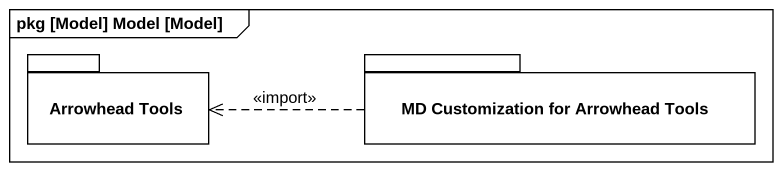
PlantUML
@startuml
mainframe pkg [Model] Model [Model]
package "Arrowhead Tools" as Arrowhead_Tools {
}
package "MD Customization for Arrowhead Tools" as MD_Customization_for {
}
MD_Customization_for .left.> Arrowhead_Tools : <<import>>
@enduml
